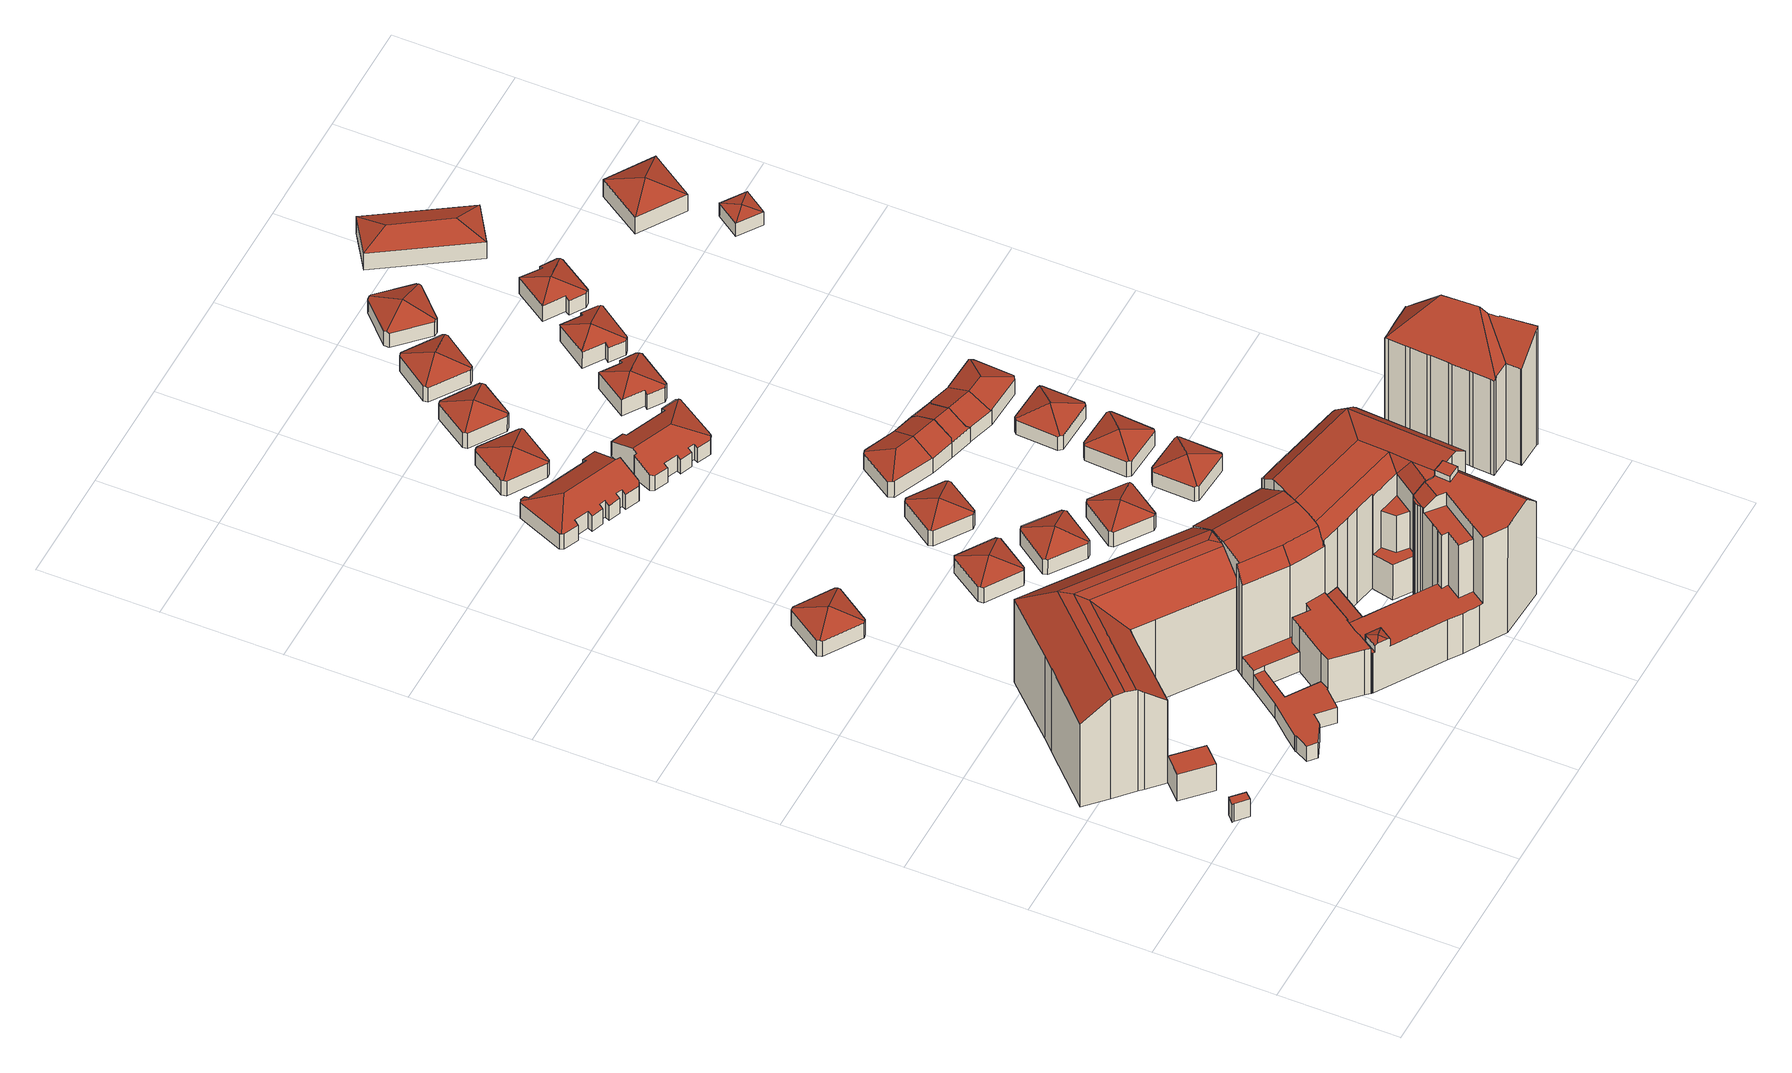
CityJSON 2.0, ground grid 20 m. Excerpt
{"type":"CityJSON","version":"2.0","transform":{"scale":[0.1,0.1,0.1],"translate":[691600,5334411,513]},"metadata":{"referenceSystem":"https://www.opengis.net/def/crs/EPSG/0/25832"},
"CityObjects":{
"building1":{"type":"Building","attributes":{"Gemeindeschluessel":"09162000","HoeheDach":"519.251","HoeheGrund":"515.561","Methode":"3100","NiedrigsteTraufeDesGebaeudes":"519.251","Geometrietyp2DReferenz":"3000","function":"51009_1610","roofType":"1000","measuredHeight":3.69},"geometry":[{"type":"MultiSurface","lod":"2","boundaries":[[[0,1,2,3,4]],[[5,6,4,3]],[[7,5,3,2]],[[8,7,2,1]],[[9,8,1,0]],[[6,9,0,4]],[[6,5,7,8,9]]],"semantics":{"surfaces":[{"type":"GroundSurface"},{"type":"WallSurface"},{"type":"RoofSurface"}],"values":[0,1,1,1,1,1,2]}}]},
"building2":{"type":"Building","attributes":{"Gemeindeschluessel":"09162000","HoeheDach":"521.191","HoeheGrund":"515.720","Methode":"1000","NiedrigsteTraufeDesGebaeudes":"521.191","Geometrietyp2DReferenz":"3000","function":"31001_2000","roofType":"1000","measuredHeight":5.47},"geometry":[{"type":"MultiSurface","lod":"2","boundaries":[[[10,11,12,13]],[[14,15,12,11]],[[16,17,14,11,10]],[[18,15,14,17]],[[19,16,10,13]],[[18,19,13,12,15]],[[19,18,17,16]]],"semantics":{"surfaces":[{"type":"WallSurface"},{"type":"RoofSurface"},{"type":"GroundSurface"}],"values":[0,0,1,0,0,2,0]}}]},
"building3":{"type":"Building","attributes":{"Gemeindeschluessel":"09162000","HoeheDach":"537.100","HoeheGrund":"515.610","Methode":"2000","NiedrigsteTraufeDesGebaeudes":"532.725","Geometrietyp2DReferenz":"3000","function":"31001_9998","roofType":"3100","measuredHeight":21.49,"storeysAboveGround":4},"geometry":[{"type":"MultiSurface","lod":"2","boundaries":[[[20,21,22,23]],[[24,25,26,27,28]],[[29,30,31,32]],[[33,34,30,29]],[[35,36,37,38,39]],[[38,40,41,28,39]],[[42,43,36,35]],[[35,39,28,27,44]],[[45,46,47,48,49]],[[27,26,50,51,52,44]],[[53,54,52,55]],[[44,52,54,31,30,34,56]],[[57,58,59,60]],[[20,61,40,38,37,21]],[[55,52,51,62]],[[42,35,44,56]],[[24,63,61,20,23,46,45,57,60,64,65,66,33,29,32,53,55,62,67,25]],[[68,69,70,59,58,49,48,36,43]],[[32,31,54,53]],[[63,41,40,61]],[[24,28,41,63]],[[60,59,70,64]],[[67,50,26,25]],[[45,49,58,57]],[[66,68,43,42,56,34,33]],[[62,51,50,67]],[[65,69,68,66]],[[48,47,22,21,37,36]],[[64,70,69,65]],[[23,22,47,46]]],"semantics":{"surfaces":[{"type":"WallSurface"},{"type":"RoofSurface"},{"type":"GroundSurface"}],"values":[0,0,0,0,1,1,1,1,0,1,0,1,0,0,0,1,2,1,0,0,0,0,0,0,0,0,0,1,0,0]}}]},
"building4":{"type":"Building","attributes":{"Gemeindeschluessel":"09162000","HoeheDach":"519.515","HoeheGrund":"514.523","Methode":"1000","NiedrigsteTraufeDesGebaeudes":"517.712","Geometrietyp2DReferenz":"3000","function":"31001_2000","roofType":"3200","measuredHeight":4.99},"geometry":[{"type":"MultiSurface","lod":"2","boundaries":[[[71,72,73,74,75,76,77,78]],[[71,78,79,80,81]],[[77,82,79,78]],[[83,84,85,86,87,88]],[[73,72,89,90,91]],[[90,83,88,92,91]],[[89,81,80,84,83,90]],[[75,74,92,88,87]],[[80,79,82,85,84]],[[71,81,89,72]],[[73,91,92,74]],[[75,87,86,76]],[[77,76,86,85,82]]],"semantics":{"surfaces":[{"type":"GroundSurface"},{"type":"WallSurface"},{"type":"RoofSurface"}],"values":[0,1,1,2,1,2,2,1,2,1,1,1,1]}}]},
"building5":{"type":"Building","attributes":{"Gemeindeschluessel":"09162000","HoeheDach":"537.529","HoeheGrund":"515.521","Methode":"2000","NiedrigsteTraufeDesGebaeudes":"518.720","Geometrietyp2DReferenz":"3000","function":"31001_2000","roofType":"1000","measuredHeight":22.01,"storeysAboveGround":7},"geometry":[{"type":"MultiSurface","lod":"2","boundaries":[[[93,94,95,96]],[[97,98,99,100]],[[101,102,103,104,105,106]],[[107,108,109,110,111,112]],[[113,114,115,116]],[[116,115,117,118]],[[119,120,121,122,123,124,125,126]],[[127,128,129,130]],[[131,125,124,132]],[[111,110,98,97]],[[133,134,135,136]],[[137,138,139,140,117,115,114,141,142,143,144,145,146,147]],[[148,149,150,151,152,153,108,107,154]],[[136,135,155,156]],[[157,141,114,113,158,159]],[[100,99,101,106]],[[160,148,154,161]],[[162,163,95,94,164,165,166,102,101]],[[152,142,141,157,167,168,153]],[[169,170,171,172,166,165]],[[173,174,175,129,128,176,177,178,179,160,161,180,181,182,155,135,134]],[[183,184,137,147,177,176,185]],[[186,123,122,187]],[[188,178,146,145,149,189]],[[190,121,120,191]],[[192,193,194,195]],[[196,139,138,197]],[[182,181,180,198,199,200]],[[185,176,128,127]],[[177,147,146,178]],[[201,179,178,188]],[[180,161,154,107,112,202,198]],[[156,155,182,200]],[[169,165,164,203]],[[168,162,101,99,98,110,109]],[[189,149,148,160,204]],[[149,145,144,150]],[[205,173,134,133]],[[187,122,121,190]],[[118,117,140,206]],[[195,194,159,158]],[[206,140,139,196]],[[207,193,192,208,209,96,95,163]],[[203,164,94,93]],[[210,211,126,212]],[[166,172,119,126,211,103,102]],[[190,191,213,171,170,169,203,93,96,209,208,192,195,158,113,116,118,206,196,197,184,183,185,127,130,214,215,205,133,136,156,200,199,198,202,112,111,97,100,106,105,104,210,212,131,132,186,187],[204,201,188,189]],[[213,119,172,171]],[[167,157,159,194,193,207,163,162,168]],[[213,191,120,119]],[[197,138,137,184]],[[215,214,130,129,175,174]],[[132,124,123,186]],[[151,143,142,152]],[[201,204,160,179]],[[150,144,143,151]],[[215,174,173,205]],[[153,168,109,108]],[[104,103,211,210]],[[126,125,131,212]]],"semantics":{"surfaces":[{"type":"WallSurface"},{"type":"RoofSurface"},{"type":"GroundSurface"}],"values":[0,0,0,0,0,0,1,0,0,0,0,1,1,0,0,0,0,1,0,0,1,0,0,0,0,0,0,0,0,0,0,0,0,0,1,0,0,0,0,0,0,0,0,0,0,1,2,0,1,0,0,0,0,0,0,0,0,0,0,0]}}]},
"building6":{"type":"Building","attributes":{"Gemeindeschluessel":"09162000","HoeheDach":"538.870","HoeheGrund":"515.630","Methode":"2000","NiedrigsteTraufeDesGebaeudes":"523.256","Geometrietyp2DReferenz":"3000","function":"31001_9998","roofType":"1000","measuredHeight":23.24,"storeysAboveGround":6},"geometry":[{"type":"MultiSurface","lod":"2","boundaries":[[[216,217,218,219]],[[220,221,222,223,224]],[[225,226,227,228,229]],[[230,231,232,233,234,235]],[[236,237,238,239]],[[240,241,242,243]],[[233,232,244,242,241,238,237,245,246]],[[247,248,249,250]],[[251,223,222,229,228,252,235,234]],[[253,254,255,256,257]],[[258,259,260,261]],[[262,263,264,265,266,267]],[[262,267,268,269]],[[270,245,237,236]],[[271,253,257,272,273,274]],[[275,276,277,278]],[[219,218,264,263]],[[279,220,224,280,281,282]],[[225,229,222,221]],[[283,284,285,286,287]],[[288,289,290]],[[273,272,291,245,270]],[[292,293,294,295,296,297,298,274,273,270,236,239,240,243,287,265,264,218,217,249,248,277,276]],[[271,274,298,299]],[[257,256,300,301,280,224,223,251,302,291,272]],[[250,249,217,216]],[[303,304,305,306]],[[295,289,307,296]],[[308,244,232,231]],[[294,290,289,295]],[[308,283,287,243,242,244]],[[286,285,268,267,266]],[[245,291,302,246]],[[309,288,310]],[[266,265,287,286]],[[311,312,259,258]],[[313,297,296,307,309,310,314,293,292,315]],[[316,279,282,317,318,319]],[[269,268,285,284]],[[252,228,227,305,304,260,259,312]],[[320,317,282,281,321]],[[319,255,254,322,323,316]],[[319,318,300,256,255]],[[253,271,299,313,315,275,278,247,250,216,219,263,262,269,284,283,308,231,230,311,258,261,303,306,226,225,221,220,279,316,323,322,254]],[[311,230,235,252,312]],[[309,307,289,288]],[[299,298,297,313]],[[315,292,276,275]],[[261,260,304,303]],[[300,320,321,301]],[[306,305,227,226]],[[293,314,290,294]],[[318,317,320,300]],[[310,288,290,314]],[[278,277,248,247]],[[233,246,302,251,234]],[[239,238,241,240]],[[301,321,281,280]]],"semantics":{"surfaces":[{"type":"WallSurface"},{"type":"RoofSurface"},{"type":"GroundSurface"}],"values":[0,0,0,0,0,0,1,0,1,0,0,0,0,0,0,0,0,0,0,0,1,0,1,0,1,0,0,0,0,0,0,1,0,1,0,0,0,0,0,1,1,0,1,2,0,1,0,0,0,0,0,0,0,1,0,0,0,0]}}]},
"building7":{"type":"Building","attributes":{"Gemeindeschluessel":"09162000","HoeheDach":"519.680","HoeheGrund":"515.009","Methode":"2000","NiedrigsteTraufeDesGebaeudes":"518.136","Geometrietyp2DReferenz":"3000","function":"31001_2000","roofType":"3500","measuredHeight":4.67},"geometry":[{"type":"MultiSurface","lod":"2","boundaries":[[[324,325,326,327,328]],[[326,329,330,331,327]],[[332,333,334,335]],[[336,335,334,331,330]],[[337,338,339,340]],[[336,330,329,341]],[[342,343,337,340,332,335,336,341]],[[337,343,324,328,338]],[[328,327,344,339,338]],[[342,325,324,343]],[[342,341,329,326,325]],[[327,331,334,333,344]],[[332,340,339,344,333]]],"semantics":{"surfaces":[{"type":"RoofSurface"},{"type":"WallSurface"},{"type":"GroundSurface"}],"values":[0,0,1,1,1,1,2,1,0,1,1,0,1]}}]},
"building8":{"type":"Building","attributes":{"Gemeindeschluessel":"09162000","HoeheDach":"518.923","HoeheGrund":"513.660","Methode":"1000","NiedrigsteTraufeDesGebaeudes":"516.791","Geometrietyp2DReferenz":"3000","function":"31001_2000","roofType":"3200","measuredHeight":5.26},"geometry":[{"type":"MultiSurface","lod":"2","boundaries":[[[345,346,347,348]],[[349,350,351,352,347,346,353,354,355]],[[356,357,358,359]],[[360,353,346,345]],[[361,362,363,364]],[[359,358,365,366]],[[367,368,369,370]],[[366,365,362,361]],[[371,372,373,355,354]],[[364,363,374,375]],[[376,377,373,372]],[[374,363,362,365,358,357,378,379,380,381,382,383,384,369,368,385,350,349,386]],[[387,381,380,388]],[[348,347,352,389]],[[371,354,353,360]],[[390,350,385,391]],[[392,384,383,393]],[[393,383,382,394]],[[376,372,371,360,345,348,389,395,390,391,367,370,392,393,394,387,388,396,397,356,359,366,361,364,375]],[[386,349,355,373,377]],[[389,352,351,395]],[[395,351,350,390]],[[396,379,378,397]],[[394,382,381,387]],[[388,380,379,396]],[[391,385,368,367]],[[370,369,384,392]],[[376,375,374,386,377]],[[397,378,357,356]]],"semantics":{"surfaces":[{"type":"WallSurface"},{"type":"RoofSurface"},{"type":"GroundSurface"}],"values":[0,1,0,0,0,0,0,0,0,0,0,1,0,0,0,0,0,0,2,1,0,0,0,0,0,0,0,0,0]}}]},
"building9":{"type":"Building","attributes":{"Gemeindeschluessel":"09162000","HoeheDach":"519.952","HoeheGrund":"515.147","Methode":"1000","NiedrigsteTraufeDesGebaeudes":"518.187","Geometrietyp2DReferenz":"3000","function":"31001_2000","roofType":"3200","measuredHeight":4.8},"geometry":[{"type":"MultiSurface","lod":"2","boundaries":[[[398,399,400,401,402]],[[401,400,403,404,405,406]],[[398,407,408,409,410,411,412,399]],[[408,413,414,409]],[[415,402,401,406,416]],[[408,407,415,416,413]],[[410,417,418,411]],[[416,406,405,419,414,413]],[[412,411,418,404,403]],[[412,403,400,399]],[[410,409,414,419,417]],[[398,402,415,407]],[[405,404,418,417,419]]],"semantics":{"surfaces":[{"type":"WallSurface"},{"type":"RoofSurface"},{"type":"GroundSurface"}],"values":[0,1,2,0,1,0,0,1,0,0,0,0,1]}}]},
"building10":{"type":"Building","attributes":{"Gemeindeschluessel":"09162000","HoeheDach":"537.640","HoeheGrund":"515.764","Methode":"2000","NiedrigsteTraufeDesGebaeudes":"523.090","Geometrietyp2DReferenz":"3000","function":"31001_9998","roofType":"1000","measuredHeight":21.88,"storeysAboveGround":5},"geometry":[{"type":"MultiSurface","lod":"2","boundaries":[[[420,421,422,423]],[[424,425,426,427]],[[424,423,422,428,425]],[[427,426,429,430]],[[431,432,433,434]],[[435,436,437,438]],[[439,440,441]],[[442,443,444,445,446,447,448,449,450,451,452,453,454,455,456,457,458,420,423,424,427,430,459,460,435,438,461,462,463,464]],[[465,466,467,468,469,470]],[[442,471,472,443]],[[451,473,474,452]],[[475,469,428,422,421,476]],[[450,477,473,451]],[[447,478,479,448]],[[462,461,480,481,468,467]],[[441,440,482,483,484,474,473,477,485,479,478,486]],[[454,484,483,455]],[[440,475,476,487,488,489,482]],[[472,471,470,469,475,440,439,490]],[[491,492,439,441]],[[462,467,466,463]],[[447,446,493,494,486,478]],[[430,429,495,459]],[[457,488,487,458]],[[448,479,485,449]],[[468,481,469]],[[445,496,493,446]],[[456,489,488,457]],[[497,498,432,431]],[[498,499,433,432]],[[459,495,500,460]],[[420,458,487,476,421]],[[501,490,439,492]],[[444,443,472,490,501]],[[442,464,465,470,471]],[[438,437,480,461]],[[463,466,465,464]],[[445,444,501,492,491,502,496]],[[441,486,494,434,433,499]],[[460,500,436,435]],[[469,481,480,437,436,500,495,429,426,425,428]],[[456,455,483,482,489]],[[496,502,497,431,434,494,493]],[[449,485,477,450]],[[491,441,499,498,497,502]],[[474,484,454,453,452]]],"semantics":{"surfaces":[{"type":"WallSurface"},{"type":"RoofSurface"},{"type":"GroundSurface"}],"values":[0,0,0,0,0,0,1,2,1,0,0,1,0,0,0,1,0,1,1,1,0,0,0,0,0,1,0,0,0,1,0,0,1,0,0,0,0,0,0,0,1,0,1,0,0,0]}}]},
"building11":{"type":"Building","attributes":{"Gemeindeschluessel":"09162000","HoeheDach":"519.300","HoeheGrund":"514.546","Methode":"2000","NiedrigsteTraufeDesGebaeudes":"517.619","Geometrietyp2DReferenz":"3000","function":"31001_2000","roofType":"3500","measuredHeight":4.75},"geometry":[{"type":"MultiSurface","lod":"2","boundaries":[[[503,504,505,506,507]],[[508,509,510,504,503,511,512,513]],[[514,515,516,517,518]],[[508,519,520,509]],[[520,519,514,518,521]],[[518,517,522,507,506]],[[510,523,505,504]],[[510,509,520,521,523]],[[512,511,522,517,516]],[[508,513,515,514,519]],[[503,507,522,511]],[[512,516,515,513]],[[521,518,506,505,523]]],"semantics":{"surfaces":[{"type":"WallSurface"},{"type":"GroundSurface"},{"type":"RoofSurface"}],"values":[0,1,2,0,2,2,0,0,0,0,0,0,2]}}]},
"building12":{"type":"Building","attributes":{"Gemeindeschluessel":"09162000","HoeheDach":"518.330","HoeheGrund":"513.510","Methode":"2000","NiedrigsteTraufeDesGebaeudes":"516.477","Geometrietyp2DReferenz":"3000","function":"31001_2000","roofType":"3500","measuredHeight":4.82},"geometry":[{"type":"MultiSurface","lod":"2","boundaries":[[[524,525,526,527,528]],[[529,530,531,528,527]],[[532,533,534,530,529]],[[535,529,527,526,536]],[[537,538,539,525,524,540,541,542]],[[539,538,543,535,536]],[[537,544,543,538]],[[541,540,531,530,534]],[[541,534,533,542]],[[543,544,532,529,535]],[[524,528,531,540]],[[539,536,526,525]],[[537,542,533,532,544]]],"semantics":{"surfaces":[{"type":"WallSurface"},{"type":"RoofSurface"},{"type":"GroundSurface"}],"values":[0,1,1,1,2,0,0,0,0,1,0,0,0]}}]},
"building13":{"type":"Building","attributes":{"Gemeindeschluessel":"09162000","HoeheDach":"519.993","HoeheGrund":"515.314","Methode":"1000","NiedrigsteTraufeDesGebaeudes":"518.292","Geometrietyp2DReferenz":"3000","function":"31001_2000","roofType":"3200","measuredHeight":4.68},"geometry":[{"type":"MultiSurface","lod":"2","boundaries":[[[545,546,547,548,549]],[[550,551,552,553,554]],[[555,556,557,558,559,560,561,562]],[[555,562,563,552,551]],[[552,563,564,546,545,553]],[[559,558,565,549,548]],[[557,566,565,558]],[[559,548,547,560]],[[561,564,563,562]],[[554,553,545,549,565,566]],[[555,551,550,556]],[[561,560,547,546,564]],[[557,556,550,554,566]]],"semantics":{"surfaces":[{"type":"RoofSurface"},{"type":"GroundSurface"},{"type":"WallSurface"}],"values":[0,0,1,2,0,2,2,2,2,0,2,2,2]}}]},
"building14":{"type":"Building","attributes":{"Gemeindeschluessel":"09162000","HoeheDach":"518.890","HoeheGrund":"513.780","Methode":"2000","NiedrigsteTraufeDesGebaeudes":"516.742","Geometrietyp2DReferenz":"3000","function":"31001_2000","roofType":"3200","measuredHeight":5.11},"geometry":[{"type":"MultiSurface","lod":"2","boundaries":[[[567,568,569,570]],[[571,572,573,574]],[[575,576,577,578]],[[579,580,576,575]],[[581,582,583,584,585]],[[571,586,587,588,572]],[[574,573,589,590]],[[576,580,591,592,593,569,568,594,595,596,581,585,588,587,597,577]],[[578,577,597,598]],[[599,600,601,584,583]],[[602,596,595,603]],[[603,595,594,604]],[[605,606,607,608]],[[608,607,601,600]],[[570,569,593,609]],[[610,591,580,579]],[[598,597,587,586]],[[599,583,582,611]],[[604,594,568,567]],[[585,584,601,607,606,589,573,572,588]],[[590,589,606,605]],[[602,611,582,581,596]],[[612,592,591,610]],[[609,593,592,612]],[[602,603,604,567,570,609,612,610,579,575,578,598,586,571,574,590,605,608,600,599,611]]],"semantics":{"surfaces":[{"type":"WallSurface"},{"type":"RoofSurface"},{"type":"GroundSurface"}],"values":[0,0,0,0,1,0,0,1,0,0,0,0,0,0,0,0,0,0,0,1,0,0,0,0,2]}}]},
"building15":{"type":"Building","attributes":{"Gemeindeschluessel":"09162000","HoeheDach":"518.270","HoeheGrund":"513.394","Methode":"2000","NiedrigsteTraufeDesGebaeudes":"516.489","Geometrietyp2DReferenz":"3000","function":"31001_2000","roofType":"3500","measuredHeight":4.88},"geometry":[{"type":"MultiSurface","lod":"2","boundaries":[[[613,614,615,616,617]],[[618,619,620,621,622]],[[623,624,625,626]],[[613,617,627,628]],[[620,625,624,629,621]],[[622,621,616,615,630]],[[631,630,615,614]],[[632,619,618,633]],[[632,633,631,614,613,628,623,626]],[[623,628,627,629,624]],[[632,626,625,620,619]],[[621,629,627,617,616]],[[631,633,618,622,630]]],"semantics":{"surfaces":[{"type":"WallSurface"},{"type":"RoofSurface"},{"type":"GroundSurface"}],"values":[0,1,0,0,1,1,0,0,2,0,0,1,0]}}]},
"building16":{"type":"Building","attributes":{"Gemeindeschluessel":"09162000","HoeheDach":"519.300","HoeheGrund":"514.357","Methode":"2000","NiedrigsteTraufeDesGebaeudes":"517.487","Geometrietyp2DReferenz":"3000","function":"31001_2000","roofType":"3200","measuredHeight":4.94},"geometry":[{"type":"MultiSurface","lod":"2","boundaries":[[[634,635,636,637]],[[638,634,637,639,640,641,642,643,644,645]],[[644,646,647,645]],[[648,649,650,651,652]],[[640,639,648,652,653]],[[638,645,647,654,655]],[[651,650,656,657,658]],[[654,647,646,659,656,650]],[[639,637,636,649,648]],[[652,651,658,660,653]],[[643,642,657,656,659]],[[638,655,635,634]],[[643,659,646,644]],[[642,641,660,658,657]],[[640,653,660,641]],[[636,635,655,654,650,649]]],"semantics":{"surfaces":[{"type":"WallSurface"},{"type":"GroundSurface"},{"type":"RoofSurface"}],"values":[0,1,0,2,0,0,2,2,0,2,0,0,0,0,0,2]}}]},
"building17":{"type":"Building","attributes":{"Gemeindeschluessel":"09162000","HoeheDach":"520.230","HoeheGrund":"515.462","Methode":"2000","NiedrigsteTraufeDesGebaeudes":"518.441","Geometrietyp2DReferenz":"3000","function":"31001_2000","roofType":"3500","measuredHeight":4.77},"geometry":[{"type":"MultiSurface","lod":"2","boundaries":[[[661,662,663,664]],[[665,666,667,668]],[[669,670,671,672]],[[673,674,675,676,677]],[[671,670,678,673,679]],[[680,668,667,677,676]],[[680,676,675,681]],[[679,673,677,667,666]],[[669,664,663,678,670]],[[678,663,662,674,673]],[[665,672,671,679,666]],[[661,681,675,674,662]],[[669,672,665,668,680,681,661,664]]],"semantics":{"surfaces":[{"type":"WallSurface"},{"type":"RoofSurface"},{"type":"GroundSurface"}],"values":[0,0,0,1,1,0,0,1,0,1,0,0,2]}}]},
"building18":{"type":"Building","attributes":{"Gemeindeschluessel":"09162000","HoeheDach":"519.284","HoeheGrund":"514.357","Methode":"1000","NiedrigsteTraufeDesGebaeudes":"517.569","Geometrietyp2DReferenz":"3000","function":"51009_1610","roofType":"3100","measuredHeight":4.93},"geometry":[{"type":"MultiSurface","lod":"2","boundaries":[[[644,646,682,683]],[[638,645,644,683,684,685,686,634]],[[687,688,689,654,655,635]],[[634,635,655,638]],[[684,690,689,688,685]],[[638,655,654,647,645]],[[689,690,682,646,647,654]],[[645,647,646,644]],[[683,682,690,684]],[[685,688,687,686]],[[686,687,635,634]]],"semantics":{"surfaces":[{"type":"WallSurface"},{"type":"GroundSurface"},{"type":"RoofSurface"}],"values":[0,1,2,0,0,0,2,0,0,0,0]}}]},
"building19":{"type":"Building","attributes":{"Gemeindeschluessel":"09162000","HoeheDach":"519.820","HoeheGrund":"515.148","Methode":"2000","NiedrigsteTraufeDesGebaeudes":"518.123","Geometrietyp2DReferenz":"3000","function":"31001_2000","roofType":"3500","measuredHeight":4.67},"geometry":[{"type":"MultiSurface","lod":"2","boundaries":[[[691,692,693,694,695]],[[696,694,693,697]],[[696,698,699,695,694]],[[700,701,702,703,704]],[[702,705,706,691,703]],[[703,691,695,699,704]],[[707,697,693,692,708]],[[707,708,709,710]],[[706,709,708,692,691]],[[700,704,699,698]],[[711,701,700,698,696,697,707,710]],[[711,710,709,706,705]],[[711,705,702,701]]],"semantics":{"surfaces":[{"type":"RoofSurface"},{"type":"WallSurface"},{"type":"GroundSurface"}],"values":[0,1,1,1,0,0,1,1,0,1,2,1,1]}}]},
"building20":{"type":"Building","attributes":{"Gemeindeschluessel":"09162000","HoeheDach":"518.290","HoeheGrund":"513.392","Methode":"2000","NiedrigsteTraufeDesGebaeudes":"516.395","Geometrietyp2DReferenz":"3000","function":"31001_2000","roofType":"3500","measuredHeight":4.9},"geometry":[{"type":"MultiSurface","lod":"2","boundaries":[[[712,713,714,715,716]],[[717,718,712,716,719]],[[720,713,712,718]],[[720,721,722,714,713]],[[723,724,725,726]],[[715,727,725,724,728]],[[720,718,717,729,723,726,730,721]],[[717,719,731,729]],[[714,722,732,727,715]],[[730,732,722,721]],[[723,729,731,728,724]],[[716,715,728,731,719]],[[730,726,725,727,732]]],"semantics":{"surfaces":[{"type":"RoofSurface"},{"type":"WallSurface"},{"type":"GroundSurface"}],"values":[0,1,1,1,1,0,2,1,0,1,1,0,1]}}]},
"building21":{"type":"Building","attributes":{"Gemeindeschluessel":"09162000","HoeheDach":"518.400","HoeheGrund":"513.602","Methode":"2000","NiedrigsteTraufeDesGebaeudes":"516.601","Geometrietyp2DReferenz":"3000","function":"31001_2000","roofType":"3500","measuredHeight":4.8},"geometry":[{"type":"MultiSurface","lod":"2","boundaries":[[[733,734,735,736,737,738]],[[739,740,741,742]],[[743,735,734,744]],[[738,737,745,746,747]],[[743,748,749,736,735]],[[750,747,746,751]],[[739,751,746,745,740]],[[752,753,754,755,756]],[[752,756,749,748]],[[737,755,754,741,740,745]],[[736,749,756,755,737]],[[743,744,757,750,751,739,742,753,752,748]],[[750,757,733,738,747]],[[744,734,733,757]],[[742,741,754,753]]],"semantics":{"surfaces":[{"type":"RoofSurface"},{"type":"WallSurface"},{"type":"GroundSurface"}],"values":[0,1,1,0,1,1,1,1,1,0,0,2,1,1,1]}}]},
"building22":{"type":"Building","attributes":{"Gemeindeschluessel":"09162000","HoeheDach":"519.559","HoeheGrund":"514.868","Methode":"1000","NiedrigsteTraufeDesGebaeudes":"517.770","Geometrietyp2DReferenz":"3000","function":"31001_2000","roofType":"3200","measuredHeight":4.69},"geometry":[{"type":"MultiSurface","lod":"2","boundaries":[[[758,759,760,761,762]],[[758,762,763,764]],[[765,766,767,768,769]],[[765,769,770,771]],[[772,766,765,771,773,759,758,764]],[[772,764,763,774,775]],[[767,775,774,776,777,768]],[[774,763,762,761,776]],[[777,776,761,760,778,779]],[[773,778,760,759]],[[772,775,767,766]],[[773,771,770,779,778]],[[768,777,779,770,769]]],"semantics":{"surfaces":[{"type":"WallSurface"},{"type":"GroundSurface"},{"type":"RoofSurface"}],"values":[0,0,0,0,1,0,2,2,2,0,0,0,2]}}]},
"building23":{"type":"Building","attributes":{"Gemeindeschluessel":"09162000","HoeheDach":"519.260","HoeheGrund":"514.459","Methode":"2000","NiedrigsteTraufeDesGebaeudes":"517.621","Geometrietyp2DReferenz":"3000","function":"31001_2000","roofType":"3200","measuredHeight":4.8},"geometry":[{"type":"MultiSurface","lod":"2","boundaries":[[[780,781,782,783,784,785]],[[786,787,788,789,790]],[[791,792,793,794,687]],[[785,784,795,796,797]],[[786,792,791,798,799,800,801,802,803,787]],[[793,790,789,780,785,794]],[[799,798,804,797,796]],[[791,687,804,798]],[[786,790,793,792]],[[799,796,795,800]],[[687,794,785,797,804]],[[801,800,795,784,783]],[[801,783,782,802]],[[803,802,782,781,805]],[[789,788,805,781,780]],[[803,805,788,787]]],"semantics":{"surfaces":[{"type":"RoofSurface"},{"type":"WallSurface"},{"type":"GroundSurface"}],"values":[0,1,1,0,2,0,1,1,1,1,0,1,1,1,0,1]}}]},
"building24":{"type":"Building","attributes":{"Gemeindeschluessel":"09162000","HoeheDach":"540.362","HoeheGrund":"515.715","Methode":"2000","NiedrigsteTraufeDesGebaeudes":"535.312","Geometrietyp2DReferenz":"3000","function":"31001_9998","roofType":"2100","measuredHeight":24.65,"storeysAboveGround":6},"geometry":[{"type":"MultiSurface","lod":"2","boundaries":[[[806,807,808,809,810,811,812,813]],[[814,815,816,817]],[[818,809,808,819]],[[820,821,822,823]],[[822,821,824,825,826,827]],[[828,829,830,831]],[[832,810,809,818]],[[833,834,835,836]],[[837,838,839,840]],[[841,842,815,814]],[[843,844,845,846]],[[837,840,843,846,841,814,817,847,828,831,848,849,850,832,818,819,851,852,853,854,833,836,855,856,857,820,823]],[[857,824,821,820]],[[819,808,807,851]],[[847,858,829,828]],[[849,848,859,813,812]],[[817,816,858,847]],[[840,839,844,843]],[[827,826,806,813,859,830,829,858,816,815,842,845,844,839,838]],[[831,830,859,848]],[[850,811,810,832]],[[855,860,861,856]],[[836,835,860,855]],[[860,835,834,862,863,864,825,824,861]],[[852,864,863,853]],[[849,812,811,850]],[[856,861,824,857]],[[846,845,842,841]],[[852,851,807,806,826,825,864]],[[853,863,862,854]],[[854,862,834,833]],[[837,823,822,827,838]]],"semantics":{"surfaces":[{"type":"RoofSurface"},{"type":"WallSurface"},{"type":"GroundSurface"}],"values":[0,1,1,1,0,1,1,1,1,1,1,2,1,1,1,1,1,1,0,1,1,1,1,0,1,1,1,1,1,1,1,1]}}]},
"building25":{"type":"Building","attributes":{"Gemeindeschluessel":"09162000","HoeheDach":"518.350","HoeheGrund":"513.482","Methode":"2000","NiedrigsteTraufeDesGebaeudes":"516.450","Geometrietyp2DReferenz":"3000","function":"31001_2000","roofType":"3500","measuredHeight":4.87},"geometry":[{"type":"MultiSurface","lod":"2","boundaries":[[[865,866,867,868,869,870,871,872,873,874]],[[875,876,877]],[[865,874,878,879,880]],[[869,881,882,870]],[[866,883,884,867]],[[879,878,885,886,875]],[[875,886,887,888,882,881,876]],[[873,885,878,874]],[[869,868,889,877,876,881]],[[884,883,880,879,875,877,889]],[[865,880,883,866]],[[867,884,889,868]],[[873,872,887,886,885]],[[871,888,887,872]],[[870,882,888,871]]],"semantics":{"surfaces":[{"type":"GroundSurface"},{"type":"RoofSurface"},{"type":"WallSurface"}],"values":[0,1,2,2,2,1,1,2,2,1,2,2,2,2,2]}}]},
"building26":{"type":"Building","attributes":{"Gemeindeschluessel":"09162000","HoeheDach":"518.290","HoeheGrund":"513.486","Methode":"2000","NiedrigsteTraufeDesGebaeudes":"516.409","Geometrietyp2DReferenz":"3000","function":"31001_2000","roofType":"3500","measuredHeight":4.8},"geometry":[{"type":"MultiSurface","lod":"2","boundaries":[[[890,891,892,893,894,895,896,897]],[[898,899,900,901,902]],[[896,903,904,897]],[[894,893,902,901,905]],[[892,898,902,893]],[[906,907,908,900,899]],[[896,895,909,910,903]],[[900,910,909,905,901]],[[890,897,904,908,907]],[[890,907,906,891]],[[894,905,909,895]],[[892,891,906,899,898]],[[908,904,903,910,900]]],"semantics":{"surfaces":[{"type":"GroundSurface"},{"type":"RoofSurface"},{"type":"WallSurface"}],"values":[0,1,2,2,2,1,2,1,2,2,2,2,1]}}]},
"building27":{"type":"Building","attributes":{"Gemeindeschluessel":"09162000","HoeheDach":"518.270","HoeheGrund":"513.461","Methode":"2000","NiedrigsteTraufeDesGebaeudes":"516.371","Geometrietyp2DReferenz":"3000","function":"31001_2000","roofType":"3500","measuredHeight":4.81},"geometry":[{"type":"MultiSurface","lod":"2","boundaries":[[[911,912,913,914]],[[915,916,917,918,919,920]],[[919,921,920]],[[922,923,924,925]],[[926,915,920,927]],[[919,928,913,912,929,921]],[[930,925,924,918,917]],[[931,921,929,932]],[[918,924,923,928,919]],[[932,929,912,911]],[[930,917,916,933]],[[931,927,920,921]],[[933,916,915,926]],[[922,914,913,928,923]],[[930,933,926,927,931,932,911,914,922,925]]],"semantics":{"surfaces":[{"type":"WallSurface"},{"type":"RoofSurface"},{"type":"GroundSurface"}],"values":[0,1,1,0,0,1,0,0,1,0,0,0,0,0,2]}}]},
"building28":{"type":"Building","attributes":{"Gemeindeschluessel":"09162000","HoeheDach":"518.540","HoeheGrund":"513.423","Methode":"1000","NiedrigsteTraufeDesGebaeudes":"516.869","Geometrietyp2DReferenz":"3000","function":"31001_2000","roofType":"3200","measuredHeight":5.12},"geometry":[{"type":"MultiSurface","lod":"2","boundaries":[[[934,935,936,937]],[[935,934,938]],[[939,940,941,936]],[[939,936,935,942]],[[939,942,943,940]],[[938,934,937,941]],[[943,938,941,940]],[[942,935,938,943]],[[937,936,941]]],"semantics":{"surfaces":[{"type":"RoofSurface"},{"type":"WallSurface"},{"type":"GroundSurface"}],"values":[0,0,1,1,2,0,1,1,0]}}]},
"building29":{"type":"Building","attributes":{"Gemeindeschluessel":"09162000","HoeheDach":"516.770","HoeheGrund":"513.470","Methode":"2000","NiedrigsteTraufeDesGebaeudes":"516.222","Geometrietyp2DReferenz":"3000","function":"31001_2000","roofType":"3500","measuredHeight":3.3},"geometry":[{"type":"MultiSurface","lod":"2","boundaries":[[[944,945,946]],[[947,944,948,949]],[[950,945,944,947]],[[946,951,948]],[[944,946,948]],[[952,951,945,950]],[[947,949,952,950]],[[949,948,951,952]],[[946,945,951]]],"semantics":{"surfaces":[{"type":"RoofSurface"},{"type":"WallSurface"},{"type":"GroundSurface"}],"values":[0,1,1,0,0,1,2,1,0]}}]},
"building30":{"type":"Building","attributes":{"Gemeindeschluessel":"09162000","HoeheDach":"518.780","HoeheGrund":"513.340","Methode":"1000","NiedrigsteTraufeDesGebaeudes":"516.793","Geometrietyp2DReferenz":"3000","function":"31001_2000","roofType":"3500","measuredHeight":5.44,"storeysAboveGround":1},"geometry":[{"type":"MultiSurface","lod":"2","boundaries":[[[953,954,955,956]],[[957,958,954,953]],[[959,955,954,958]],[[955,959,960,961]],[[956,955,961]],[[958,957,962,960,959]],[[956,961,963]],[[957,953,963,962]],[[953,956,963]],[[962,963,961,960]]],"semantics":{"surfaces":[{"type":"RoofSurface"},{"type":"WallSurface"},{"type":"GroundSurface"}],"values":[0,1,1,1,0,2,0,1,0,1]}}]}
},
"vertices":[
[80,211,26],[100,192,26],[90,181,26],[71,198,26],[68,199,26],[71,198,63],[68,199,63],[90,181,63],[100,192,63],[80,211,63],
[72,290,82],[100,319,82],[100,319,27],[72,290,27],[144,277,82],[144,277,27],[116,248,82],[141,274,82],[141,274,27],[116,248,27],
[356,325,26],[356,325,197],[352,328,197],[352,328,26],[401,391,26],[408,401,26],[408,401,232],[404,395,238],[401,391,239],[1,412,26],[1,412,199],[84,498,200],[84,498,26],[35,380,26],[35,380,235],[198,517,241],[200,493,238],[383,364,238],[386,368,239],[382,387,241],[386,369,239],[394,380,239],[51,364,241],[65,352,238],[195,542,238],[206,430,26],[240,406,26],[240,406,197],[206,430,197],[206,430,198],[432,436,199],[322,513,200],[188,608,199],[105,519,26],[105,519,200],[188,608,26],[38,377,238],[201,425,26],[201,425,198],[182,405,197],[182,405,26],[386,369,26],[322,513,26],[394,380,26],[100,319,26],[73,344,26],[66,351,26],[432,436,26],[66,351,237],[73,344,229],[100,319,198],
[184,848,15],[124,887,15],[122,895,15],[162,955,15],[168,956,15],[229,917,15],[231,909,15],[191,850,15],[191,850,47],[187,849,48],[184,848,47],[231,909,47],[176,902,65],[177,902,65],[230,913,48],[229,917,47],[168,956,47],[165,955,48],[124,887,47],[123,891,48],[122,895,47],[162,955,47],
[475,257,25],[475,257,245],[473,255,245],[473,255,25],[349,323,25],[349,323,236],[352,328,245],[352,328,25],[356,325,245],[384,365,245],[386,369,245],[386,369,25],[384,365,25],[356,325,25],[324,288,66],[342,314,66],[342,314,215],[342,314,217],[342,314,25],[324,288,25],[430,186,25],[430,186,119],[429,187,119],[429,187,25],[414,166,119],[414,166,25],[518,331,242],[529,352,224],[541,374,206],[544,379,202],[469,417,202],[432,436,202],[408,401,233],[401,391,242],[317,149,25],[317,149,57],[290,174,57],[290,174,25],[408,401,25],[432,436,25],[227,155,25],[227,155,57],[239,178,57],[239,178,25],[385,138,119],[392,131,119],[410,158,119],[411,161,119],[465,240,119],[434,255,119],[425,243,119],[399,261,119],[387,243,119],[354,193,119],[345,177,119],[339,277,66],[387,243,66],[399,261,66],[425,243,66],[434,255,66],[408,268,66],[324,287,66],[238,179,57],[238,179,25],[465,240,215],[465,240,25],[465,240,217],[339,277,57],[324,287,57],[416,284,245],[473,254,245],[489,278,245],[501,300,245],[503,304,245],[434,255,215],[408,268,215],[501,300,25],[503,304,25],[504,305,25],[504,305,245],[241,143,57],[275,157,57],[289,173,57],[344,178,57],[345,177,57],[354,193,57],[303,227,57],[286,234,57],[258,202,57],[241,182,57],[345,177,25],[385,138,25],[344,178,25],[469,417,25],[544,379,25],[354,193,25],[387,243,25],[541,374,25],[529,352,25],[465,242,25],[465,242,220],[466,242,219],[466,242,25],[410,158,25],[392,131,25],[286,234,25],[258,202,25],[241,182,25],[303,227,25],[324,287,25],[489,278,25],[339,277,25],[241,143,25],[411,161,25],[470,250,237],[470,250,25],[473,254,25],[394,380,25],[394,380,243],[401,391,25],[518,331,25],[289,173,25],[275,157,25],
[414,166,26],[414,166,110],[429,187,110],[429,187,26],[632,145,26],[602,163,26],[602,163,229],[619,152,247],[632,145,247],[601,161,26],[597,160,26],[597,160,229],[600,161,229],[601,161,229],[586,140,26],[570,117,26],[570,117,220],[584,137,220],[584,137,229],[586,140,229],[547,63,110],[547,63,220],[564,88,220],[564,88,110],[554,94,110],[554,94,220],[560,103,220],[560,103,110],[561,103,220],[568,50,220],[612,114,220],[410,158,26],[410,158,110],[411,161,110],[411,161,26],[600,124,247],[586,141,229],[588,4,26],[676,0,26],[676,0,220],[650,2,247],[588,4,247],[587,149,26],[587,149,229],[588,153,229],[588,153,26],[465,240,26],[430,186,26],[430,186,110],[430,187,110],[430,187,107],[465,240,107],[466,242,107],[466,242,26],[568,50,110],[547,29,26],[552,26,247],[552,26,110],[547,29,110],[391,129,26],[391,129,110],[392,131,110],[392,131,26],[648,143,26],[636,144,247],[636,144,259],[648,143,259],[455,171,26],[497,235,26],[497,235,103],[455,171,103],[455,171,110],[412,128,130],[432,134,124],[410,148,124],[568,50,247],[393,127,110],[395,125,110],[410,148,110],[432,134,110],[417,111,110],[500,59,110],[522,44,110],[522,44,26],[657,117,247],[634,118,247],[612,114,247],[591,156,26],[591,156,229],[594,159,229],[594,159,26],[417,111,124],[561,103,26],[414,114,126],[399,123,126],[586,144,26],[586,144,229],[500,59,26],[395,125,124],[393,127,26],[685,140,26],[658,142,259],[658,142,247],[685,140,220],[657,117,259],[634,118,259],[679,38,26],[681,80,26],
[319,720,51],[376,683,51],[379,684,52],[369,735,67],[318,724,52],[382,685,51],[420,741,51],[419,745,52],[360,787,20],[360,787,51],[419,748,51],[419,748,20],[420,741,20],[318,728,20],[318,728,51],[355,785,51],[355,785,20],[382,685,20],[376,683,20],[319,720,20],[358,786,52],
[207,1400,7],[207,1400,42],[311,1357,42],[311,1357,7],[223,1350,59],[317,1311,59],[336,1355,38],[314,1364,38],[210,1408,38],[202,1410,38],[199,1409,39],[236,1294,7],[236,1294,38],[216,1302,38],[216,1302,7],[210,1408,7],[195,1320,7],[195,1320,42],[191,1312,38],[191,1312,7],[219,1310,42],[219,1310,7],[308,1271,7],[308,1271,41],[301,1267,38],[301,1267,7],[202,1410,7],[195,1408,7],[195,1408,38],[166,1323,38],[166,1323,7],[163,1330,7],[163,1330,38],[239,1301,42],[250,1297,42],[246,1289,38],[266,1281,38],[269,1289,42],[280,1284,42],[277,1277,38],[323,1308,59],[164,1326,39],[266,1281,7],[246,1289,7],[314,1364,7],[317,1311,7],[323,1308,7],[277,1277,7],[280,1284,7],[269,1289,7],[336,1355,7],[250,1297,7],[239,1301,7],
[465,621,21],[472,622,21],[472,622,52],[468,622,53],[465,621,52],[511,678,52],[510,681,53],[460,673,70],[460,672,70],[410,660,21],[408,667,21],[447,722,21],[455,724,21],[510,685,21],[511,678,21],[408,667,52],[447,722,52],[410,660,52],[409,663,53],[455,724,52],[510,685,52],[451,723,53],
[518,331,28],[518,331,245],[529,352,244],[529,352,28],[541,374,28],[541,374,226],[544,379,222],[544,379,28],[531,355,243],[547,377,223],[547,377,28],[599,189,101],[599,189,177],[599,213,177],[599,213,101],[553,378,28],[553,378,221],[577,373,221],[577,373,28],[648,188,246],[651,225,246],[637,206,223],[685,140,28],[648,143,28],[632,145,28],[602,163,28],[574,182,28],[582,219,28],[546,226,28],[522,230,28],[497,235,28],[466,242,28],[465,242,28],[470,250,28],[473,255,28],[475,257,28],[489,278,28],[501,300,28],[504,305,28],[548,377,28],[549,378,28],[712,345,28],[734,318,28],[726,185,28],[723,137,28],[723,137,221],[726,185,221],[734,318,221],[731,321,223],[707,319,243],[697,139,243],[685,140,244],[648,143,246],[466,242,225],[465,242,225],[654,277,246],[505,307,246],[497,235,225],[582,219,225],[546,226,225],[712,345,221],[715,342,223],[477,260,246],[475,257,243],[473,255,240],[522,230,225],[581,217,223],[504,305,246],[501,300,246],[489,278,246],[646,143,246],[606,161,223],[622,151,246],[574,182,101],[581,217,101],[548,377,223],[602,163,101],[616,175,101],[616,175,177],[637,206,177],[549,378,221],[632,145,246],[606,161,101],
[439,903,15],[432,901,15],[432,901,46],[435,902,47],[439,903,46],[452,800,15],[396,838,15],[394,845,15],[495,866,15],[497,858,15],[460,802,15],[456,801,47],[460,802,46],[497,858,46],[496,862,47],[446,852,63],[452,800,46],[396,838,46],[395,841,47],[495,866,46],[394,845,46],
[274,1515,5],[266,1514,5],[266,1514,35],[270,1515,36],[274,1515,35],[281,1461,53],[334,1472,36],[332,1476,35],[291,1408,36],[295,1409,35],[335,1469,35],[228,1451,36],[227,1454,35],[288,1408,5],[229,1446,5],[227,1454,5],[332,1476,5],[335,1469,5],[295,1409,5],[229,1446,35],[288,1408,35],
[550,610,70],[601,619,54],[600,622,53],[545,661,53],[541,660,54],[500,597,53],[556,558,53],[559,559,54],[550,609,70],[500,600,54],[556,558,23],[500,597,23],[499,604,23],[538,659,23],[545,661,23],[600,622,23],[601,615,23],[562,559,23],[562,559,53],[601,615,53],[538,659,53],[499,604,53],
[399,1235,8],[399,1235,41],[396,1227,37],[396,1227,8],[365,1342,8],[365,1342,38],[387,1334,37],[387,1334,8],[329,1255,8],[329,1255,38],[326,1262,40],[326,1262,8],[352,1245,8],[352,1245,38],[436,1215,40],[439,1217,39],[485,1288,38],[484,1290,39],[416,1270,59],[344,1291,8],[344,1291,55],[347,1299,59],[384,1326,41],[384,1326,8],[355,1253,41],[379,1243,41],[375,1235,38],[410,1230,41],[407,1223,38],[430,1213,38],[339,1293,55],[339,1293,8],[485,1288,8],[482,1294,8],[482,1294,38],[430,1213,8],[407,1223,8],[410,1230,8],[453,1297,8],[453,1297,41],[457,1305,38],[457,1305,8],[375,1235,8],[355,1253,8],[439,1217,8],[379,1243,8],
[335,1604,4],[328,1603,4],[328,1603,35],[331,1603,36],[335,1604,35],[292,1539,35],[348,1502,35],[353,1503,36],[342,1553,53],[292,1543,36],[393,1559,4],[393,1559,35],[356,1503,35],[356,1503,4],[392,1567,35],[392,1567,4],[392,1563,36],[291,1546,35],[291,1546,4],[348,1502,4],[292,1539,4],
[569,891,14],[569,891,46],[530,902,45],[530,902,14],[576,895,14],[461,932,14],[458,941,14],[494,997,14],[502,999,14],[556,976,14],[592,966,14],[595,959,14],[592,966,46],[595,959,48],[461,932,47],[528,903,46],[542,940,63],[509,952,63],[460,934,48],[458,941,45],[586,927,63],[576,895,48],[555,976,46],[502,999,45],[498,998,46],[556,976,46],[494,997,45],
[715,593,25],[715,593,55],[712,525,55],[712,525,25],[632,530,25],[632,530,55],[635,598,54],[635,598,25],[706,520,25],[706,520,55],[637,524,55],[637,524,25],[674,561,72],[713,596,56],[710,599,54],[641,603,55],[638,600,56],[709,522,56],[635,527,56],[641,603,25],[710,599,25],
[632,954,46],[632,954,14],[626,951,14],[606,886,14],[609,880,14],[609,880,46],[606,886,48],[616,918,63],[626,951,48],
[680,674,68],[719,709,53],[717,712,51],[648,716,51],[645,713,52],[648,716,21],[717,712,21],[642,711,21],[642,711,51],[638,642,21],[643,636,21],[643,636,51],[641,639,53],[638,642,52],[712,632,51],[715,634,52],[722,706,21],[722,706,51],[717,637,51],[717,637,21],[712,632,21],
[352,1631,34],[411,1591,34],[415,1591,35],[405,1645,53],[352,1635,35],[351,1639,4],[352,1631,4],[351,1639,34],[411,1591,4],[419,1592,4],[419,1592,34],[399,1698,4],[399,1698,34],[458,1659,34],[458,1659,4],[459,1655,35],[395,1697,36],[391,1696,4],[460,1651,4],[391,1696,34],[460,1651,34],
[479,1342,40],[474,1336,37],[499,1319,37],[503,1320,38],[492,1372,54],[447,1363,40],[515,1396,6],[515,1396,40],[520,1403,36],[520,1403,6],[499,1319,6],[474,1336,6],[483,1417,40],[482,1418,40],[446,1364,40],[507,1321,6],[507,1321,37],[446,1364,6],[482,1418,6],[546,1379,6],[544,1388,6],[544,1388,36],[545,1382,38],[546,1379,37],[479,1342,6],
[728,821,19],[723,826,19],[723,826,48],[726,824,49],[728,821,48],[725,752,48],[725,752,19],[645,756,19],[650,750,19],[650,750,48],[647,753,49],[645,756,48],[648,825,48],[648,825,19],[720,747,19],[654,830,19],[722,749,49],[720,747,48],[687,788,66],[686,788,66],[654,830,48],[651,827,49],
[694,904,63],[732,939,47],[731,941,47],[668,944,47],[668,944,46],[660,906,63],[724,863,15],[731,868,15],[731,868,46],[728,866,47],[724,863,46],[609,880,15],[654,867,15],[654,867,46],[652,867,46],[632,954,47],[626,951,49],[616,919,63],[606,886,15],[626,951,15],[632,954,15],[668,944,15],[731,941,15],[735,935,15],[606,886,49],[735,935,46],
[949,283,271],[948,324,236],[948,339,223],[948,340,223],[913,340,223],[883,340,223],[877,340,223],[877,339,224],[871,235,27],[871,235,224],[873,264,224],[873,264,27],[948,340,27],[948,339,27],[902,157,27],[902,157,227],[873,158,226],[873,158,27],[903,157,227],[950,209,265],[949,221,274],[870,158,226],[875,299,27],[875,299,224],[875,305,224],[875,305,27],[913,340,27],[950,128,27],[950,128,270],[947,129,267],[947,129,27],[866,158,27],[866,158,224],[867,164,224],[867,164,27],[870,229,27],[870,229,224],[868,194,27],[868,194,224],[869,199,224],[869,199,27],[873,270,27],[877,334,27],[877,340,27],[883,340,27],[948,324,27],[950,190,27],[951,190,27],[952,129,27],[902,131,27],[902,133,27],[903,157,27],[873,270,224],[877,334,224],[902,131,227],[902,133,227],[952,129,272],[951,190,267],[950,190,266],
[561,1412,5],[537,1429,5],[542,1436,5],[509,1458,5],[546,1511,5],[578,1490,5],[583,1496,5],[607,1480,5],[610,1473,5],[569,1414,5],[554,1466,54],[545,1511,39],[510,1459,39],[569,1414,35],[565,1413,36],[561,1412,35],[546,1511,39],[578,1490,39],[537,1429,35],[542,1436,39],[610,1473,35],[609,1476,36],[607,1480,35],[583,1496,35],[509,1458,39],
[535,1730,5],[484,1680,5],[476,1680,5],[427,1730,5],[427,1739,5],[477,1788,5],[486,1788,5],[535,1738,5],[476,1680,34],[480,1680,36],[481,1734,53],[427,1734,36],[427,1730,34],[486,1788,34],[535,1738,34],[427,1739,34],[484,1680,34],[535,1730,34],[535,1734,35],[477,1788,34],[481,1788,36],
[644,1591,5],[644,1591,34],[669,1575,34],[669,1575,5],[603,1529,38],[599,1522,34],[623,1506,34],[628,1507,35],[616,1560,53],[570,1551,38],[607,1606,38],[671,1567,5],[671,1567,34],[632,1507,34],[632,1507,5],[603,1529,5],[570,1551,5],[670,1570,35],[639,1584,38],[623,1506,5],[607,1606,5],[639,1584,5],[599,1522,5],
[662,1733,55],[714,1721,39],[616,1873,39],[605,1820,55],[651,1680,39],[616,1873,4],[553,1831,4],[553,1831,39],[714,1721,4],[651,1680,4],
[886,1345,32],[913,1385,32],[880,1378,38],[886,1345,5],[847,1372,32],[847,1372,5],[913,1385,5],[874,1411,32],[874,1411,5],
[865,1458,38],[897,1506,38],[915,1533,38],[852,1520,58],[865,1458,3],[897,1506,3],[915,1533,3],[839,1582,3],[839,1582,38],[790,1507,3],[790,1507,38]
]}
